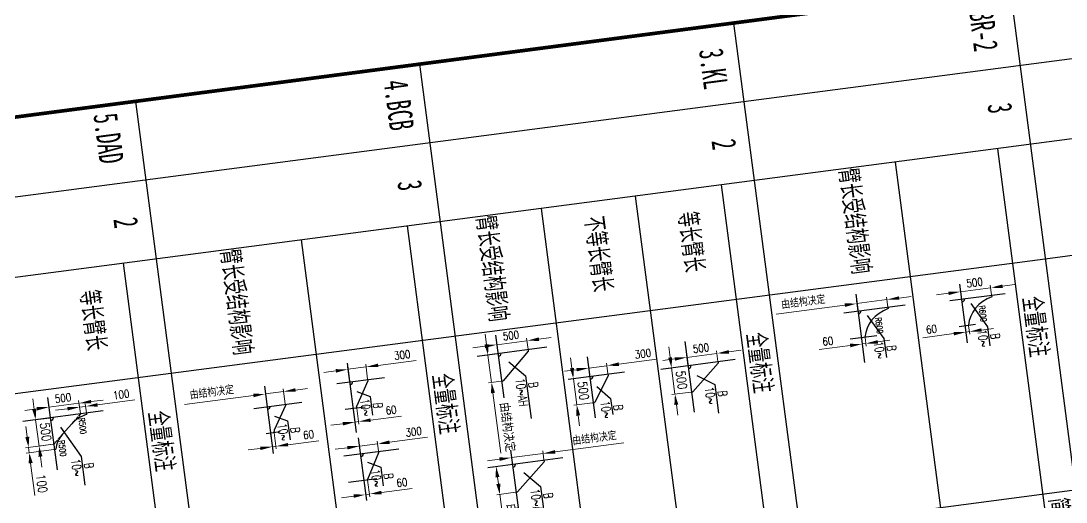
# Model space of a CAD drawing. Header units: millimetres. Extents: x -14906165 to 53546503, y 133836 to 58622790.
# Drawn here: x 42518618 to 43782703, y 32573235 to 33155382 of the extents above; entities that cross this region are included whole.
import ezdxf

# ---------------------------------------------------------------- set-up
doc = ezdxf.new("R2010")
doc.units = ezdxf.units.MM
doc.header["$LTSCALE"] = 100
doc.header["$PDMODE"] = 98
doc.header["$PDSIZE"] = 20
doc.linetypes.add('JNRD_DBPointLine', pattern=[34, 24, -3, 0.5, -3, 0.5, -3])
doc.layers.add('200-CO3', color=7, linetype='Continuous')
doc.layers.add('Text', color=7, linetype='Continuous')
doc.styles.add('JNRD_E1', font='romans.shx', dxfattribs={"width": 0.8})
doc.styles.add('中文GB2312', font='', dxfattribs={"width": 0.7})
doc.styles.get('中文GB2312').set_extended_font_data('FangSong_GB2312')
doc.dimstyles.new('1-100', dxfattribs={"dimscale": 100, "dimtxt": 1.5, "dimasz": 2, "dimexe": 0.5, "dimexo": 0.1, "dimtad": 1, "dimdec": 0, "dimzin": 1, "dimdsep": 46, "dimtxsty": 'JNRD_E1', "dimcen": 2.5, "dimclrd": 1, "dimclre": 1, "dimclrt": 2, "dimadec": 0, "dimazin": 0, "dimtfac": 1, "dimtdec": 0, "dimtmove": 0, "dimatfit": 3, "dimfxl": 1, "dimtzin": 0, "dimlwd": 13, "dimlwe": 13, "dimarcsym": 0})

# ---------------------------------------------------------------- blocks, each defined once
blk = doc.blocks.new('*D724')
at = {"color": 1, "lineweight": 13}
for p, q in [((-417183, 643280), (-417183, 642967)), ((-416683, 643280), (-416683, 642967)), ((-417383, 643017), (-417583, 643017)), ((-417183, 643017), (-416683, 643017)), ((-416483, 643017), (-416283, 643017))]:
    blk.add_line(p, q, dxfattribs=at)
at = {"color": 1}
for points in [[(-417383, 642984), (-417383, 643050), (-417183, 643017)], [(-416483, 643050), (-416483, 642984), (-416683, 643017)]]:
    blk.add_solid(points, dxfattribs=at)
at = {"layer": 'Defpoints', "color": 0}
for p in [(-417183, 643290), (-416683, 643290), (-416683, 643017)]:
    blk.add_point(p, dxfattribs=at)
at = {"color": 2, "insert": (-416933, 643154), "char_height": 150, "attachment_point": 5, "style": 'JNRD_E1'}
blk.add_mtext('500', dxfattribs=at)
blk = doc.blocks.new('*D725')
at = {"color": 1, "lineweight": 13}
for p, q in [((-417343, 643990), (-417343, 644190)), ((-417193, 643790), (-417393, 643790)), ((-417343, 643290), (-417343, 643790)), ((-417193, 643290), (-417393, 643290)), ((-417343, 643090), (-417343, 642890))]:
    blk.add_line(p, q, dxfattribs=at)
at = {"color": 1}
for points in [[(-417377, 643990), (-417310, 643990), (-417343, 643790)], [(-417310, 643090), (-417377, 643090), (-417343, 643290)]]:
    blk.add_solid(points, dxfattribs=at)
at = {"layer": 'Defpoints', "color": 0}
for p in [(-417343, 643790), (-417183, 643790), (-417183, 643290)]:
    blk.add_point(p, dxfattribs=at)
at = {"color": 2, "insert": (-417481, 643540), "char_height": 150, "attachment_point": 5, "rotation": 90, "style": 'JNRD_E1'}
blk.add_mtext('500', dxfattribs=at)
blk = doc.blocks.new('*D726')
at = {"color": 1, "lineweight": 13}
for p, q in [((-417223, 641653), (-417223, 641340)), ((-416723, 641653), (-416723, 641340)), ((-417423, 641390), (-417623, 641390)), ((-417223, 641390), (-416723, 641390)), ((-416523, 641390), (-416323, 641390))]:
    blk.add_line(p, q, dxfattribs=at)
at = {"color": 1}
for points in [[(-417423, 641356), (-417423, 641423), (-417223, 641390)], [(-416523, 641423), (-416523, 641356), (-416723, 641390)]]:
    blk.add_solid(points, dxfattribs=at)
at = {"layer": 'Defpoints', "color": 0}
for p in [(-417223, 641663), (-416723, 641663), (-416723, 641390)]:
    blk.add_point(p, dxfattribs=at)
at = {"color": 2, "insert": (-416973, 641527), "char_height": 150, "attachment_point": 5, "style": 'JNRD_E1'}
blk.add_mtext('500', dxfattribs=at)
blk = doc.blocks.new('*D727')
at = {"color": 1, "lineweight": 13}
for p, q in [((-417383, 642163), (-417383, 642797)), ((-417233, 641963), (-417433, 641963)), ((-417383, 641663), (-417383, 641963)), ((-417233, 641663), (-417433, 641663)), ((-417383, 641463), (-417383, 641263))]:
    blk.add_line(p, q, dxfattribs=at)
at = {"color": 1}
for points in [[(-417417, 642163), (-417350, 642163), (-417383, 641963)], [(-417350, 641463), (-417417, 641463), (-417383, 641663)]]:
    blk.add_solid(points, dxfattribs=at)
at = {"layer": 'Defpoints', "color": 0}
for p in [(-417383, 641963), (-417223, 641963), (-417223, 641663)]:
    blk.add_point(p, dxfattribs=at)
at = {"color": 2, "insert": (-417521, 642580), "char_height": 150, "attachment_point": 5, "rotation": 90, "style": 'JNRD_E1'}
blk.add_mtext('300', dxfattribs=at)
blk = doc.blocks.new('*D728')
at = {"color": 1, "lineweight": 13}
for p, q in [((-417951, 638228), (-417951, 638862)), ((-417720, 638028), (-418001, 638028)), ((-417951, 637728), (-417951, 638028)), ((-417720, 637728), (-418001, 637728)), ((-417951, 637528), (-417951, 637328))]:
    blk.add_line(p, q, dxfattribs=at)
at = {"color": 1}
for points in [[(-417984, 638228), (-417918, 638228), (-417951, 638028)], [(-417918, 637528), (-417984, 637528), (-417951, 637728)]]:
    blk.add_solid(points, dxfattribs=at)
at = {"layer": 'Defpoints', "color": 0}
for p in [(-417951, 638028), (-417710, 638028), (-417710, 637728)]:
    blk.add_point(p, dxfattribs=at)
at = {"color": 2, "insert": (-418088, 638645), "char_height": 150, "attachment_point": 5, "rotation": 90, "style": 'JNRD_E1'}
blk.add_mtext('300', dxfattribs=at)
blk = doc.blocks.new('*D729')
at = {"color": 5, "lineweight": 13}
for p, q in [((-416945, 637988), (-416945, 638502)), ((-417200, 637788), (-416895, 637788)), ((-417200, 637728), (-416895, 637728)), ((-416945, 637728), (-416945, 637788)), ((-416945, 637528), (-416945, 637328))]:
    blk.add_line(p, q, dxfattribs=at)
at = {"color": 5}
for points in [[(-416978, 637988), (-416911, 637988), (-416945, 637788)], [(-416911, 637528), (-416978, 637528), (-416945, 637728)]]:
    blk.add_solid(points, dxfattribs=at)
at = {"layer": 'Defpoints', "color": 0}
for p in [(-417210, 637788), (-417210, 637728), (-416945, 637788)]:
    blk.add_point(p, dxfattribs=at)
at = {"color": 5, "insert": (-417082, 638345), "char_height": 150, "attachment_point": 5, "rotation": 90, "style": 'JNRD_E1'}
blk.add_mtext('60', dxfattribs=at)
blk = doc.blocks.new('*D730')
at = {"color": 1, "lineweight": 13}
for p, q in [((-416484, 638250), (-416484, 638884)), ((-416348, 638050), (-416534, 638050)), ((-416484, 637750), (-416484, 638050)), ((-416348, 637750), (-416534, 637750)), ((-416484, 637550), (-416484, 637350))]:
    blk.add_line(p, q, dxfattribs=at)
at = {"color": 1}
for points in [[(-416517, 638250), (-416451, 638250), (-416484, 638050)], [(-416451, 637550), (-416517, 637550), (-416484, 637750)]]:
    blk.add_solid(points, dxfattribs=at)
at = {"layer": 'Defpoints', "color": 0}
for p in [(-416484, 638050), (-416338, 638050), (-416338, 637750)]:
    blk.add_point(p, dxfattribs=at)
at = {"color": 2, "insert": (-416621, 638667), "char_height": 150, "attachment_point": 5, "rotation": 90, "style": 'JNRD_E1'}
blk.add_mtext('300', dxfattribs=at)
blk = doc.blocks.new('*D731')
at = {"color": 5, "lineweight": 13}
for p, q in [((-415562, 638010), (-415562, 638524)), ((-415843, 637750), (-415512, 637750)), ((-415828, 637810), (-415512, 637810)), ((-415562, 637750), (-415562, 637810)), ((-415562, 637550), (-415562, 637350))]:
    blk.add_line(p, q, dxfattribs=at)
at = {"color": 5}
for points in [[(-415595, 638010), (-415529, 638010), (-415562, 637810)], [(-415529, 637550), (-415595, 637550), (-415562, 637750)]]:
    blk.add_solid(points, dxfattribs=at)
at = {"layer": 'Defpoints', "color": 0}
for p in [(-415853, 637750), (-415838, 637810), (-415562, 637810)]:
    blk.add_point(p, dxfattribs=at)
at = {"color": 5, "insert": (-415700, 638367), "char_height": 150, "attachment_point": 5, "rotation": 90, "style": 'JNRD_E1'}
blk.add_mtext('60', dxfattribs=at)
blk = doc.blocks.new('*D736')
at = {"color": 1, "lineweight": 13}
for p, q in [((-418047, 640913), (-418047, 641113)), ((-417885, 640713), (-418097, 640713)), ((-418047, 640713), (-418047, 640213)), ((-418215, 640213), (-417997, 640213)), ((-418047, 640013), (-418047, 639813))]:
    blk.add_line(p, q, dxfattribs=at)
at = {"color": 1}
for points in [[(-418081, 640913), (-418014, 640913), (-418047, 640713)], [(-418014, 640013), (-418081, 640013), (-418047, 640213)]]:
    blk.add_solid(points, dxfattribs=at)
at = {"layer": 'Defpoints', "color": 0}
for p in [(-417875, 640713), (-418225, 640213), (-418047, 640213)]:
    blk.add_point(p, dxfattribs=at)
at = {"color": 2, "insert": (-418185, 640463), "char_height": 150, "attachment_point": 5, "rotation": 90, "style": 'JNRD_E1'}
blk.add_mtext('500', dxfattribs=at)
blk = doc.blocks.new('*D741')
at = {"color": 11, "lineweight": 13}
for p, q in [((-417875, 640203), (-417875, 639996)), ((-417352, 640203), (-417352, 639996)), ((-418075, 640046), (-418275, 640046)), ((-417875, 640046), (-417352, 640046)), ((-417152, 640046), (-416008, 640046))]:
    blk.add_line(p, q, dxfattribs=at)
at = {"color": 11}
for points in [[(-418075, 640012), (-418075, 640079), (-417875, 640046)], [(-417152, 640079), (-417152, 640012), (-417352, 640046)]]:
    blk.add_solid(points, dxfattribs=at)
at = {"layer": 'Defpoints', "color": 0}
for p in [(-417875, 640213), (-417352, 640213), (-417352, 640046)]:
    blk.add_point(p, dxfattribs=at)
at = {"color": 11, "insert": (-416480, 640207), "char_height": 150, "attachment_point": 5, "style": 'JNRD_E1'}
blk.add_mtext('由结构决定', dxfattribs=at)
blk = doc.blocks.new('*D749')
at = {"color": 11, "lineweight": 13}
for p, q in [((-415765, 640201), (-415765, 639890)), ((-415238, 640201), (-415238, 639890)), ((-415565, 639940), (-415438, 639940)), ((-415238, 639940), (-414094, 639940))]:
    blk.add_line(p, q, dxfattribs=at)
at = {"color": 11}
for points in [[(-415565, 639973), (-415565, 639906), (-415765, 639940)], [(-415438, 639906), (-415438, 639973), (-415238, 639940)]]:
    blk.add_solid(points, dxfattribs=at)
at = {"layer": 'Defpoints', "color": 0}
for p in [(-415765, 640211), (-415238, 640211), (-415238, 639940)]:
    blk.add_point(p, dxfattribs=at)
at = {"color": 11, "insert": (-414566, 640101), "char_height": 150, "attachment_point": 5, "style": 'JNRD_E1'}
blk.add_mtext('由结构决定', dxfattribs=at)
blk = doc.blocks.new('*D750')
at = {"color": 11, "lineweight": 13}
for p, q in [((-415896, 640935), (-415896, 642079)), ((-415775, 640735), (-415946, 640735)), ((-415896, 640211), (-415896, 640735)), ((-415775, 640211), (-415946, 640211)), ((-415896, 640011), (-415896, 639811))]:
    blk.add_line(p, q, dxfattribs=at)
at = {"color": 11}
for points in [[(-415930, 640935), (-415863, 640935), (-415896, 640735)], [(-415863, 640011), (-415930, 640011), (-415896, 640211)]]:
    blk.add_solid(points, dxfattribs=at)
at = {"layer": 'Defpoints', "color": 0}
for p in [(-415896, 640735), (-415765, 640735), (-415765, 640211)]:
    blk.add_point(p, dxfattribs=at)
at = {"color": 11, "insert": (-416058, 641607), "char_height": 150, "attachment_point": 5, "rotation": 90, "style": 'JNRD_E1'}
blk.add_mtext('由结构决定', dxfattribs=at)
blk = doc.blocks.new('*D666')
at = {"color": 1, "lineweight": 13}
for p, q in [((-417975, 633461), (-417975, 633661)), ((-417780, 633261), (-418025, 633261)), ((-417975, 632761), (-417975, 633261)), ((-417780, 632761), (-418025, 632761)), ((-417975, 632561), (-417975, 632361))]:
    blk.add_line(p, q, dxfattribs=at)
at = {"color": 1}
for points in [[(-418008, 633461), (-417942, 633461), (-417975, 633261)], [(-417942, 632561), (-418008, 632561), (-417975, 632761)]]:
    blk.add_solid(points, dxfattribs=at)
at = {"layer": 'Defpoints', "color": 0}
for p in [(-417975, 633261), (-417770, 633261), (-417770, 632761)]:
    blk.add_point(p, dxfattribs=at)
at = {"color": 2, "insert": (-418112, 633011), "char_height": 150, "attachment_point": 5, "rotation": 90, "style": 'JNRD_E1'}
blk.add_mtext('500', dxfattribs=at)
blk = doc.blocks.new('*D667')
at = {"color": 1, "lineweight": 13}
for p, q in [((-417770, 632751), (-417770, 632467)), ((-417270, 632751), (-417270, 632467)), ((-417970, 632517), (-418170, 632517)), ((-417770, 632517), (-417270, 632517)), ((-417070, 632517), (-416870, 632517))]:
    blk.add_line(p, q, dxfattribs=at)
at = {"color": 1}
for points in [[(-417970, 632484), (-417970, 632551), (-417770, 632517)], [(-417070, 632551), (-417070, 632484), (-417270, 632517)]]:
    blk.add_solid(points, dxfattribs=at)
at = {"layer": 'Defpoints', "color": 0}
for p in [(-417770, 632761), (-417270, 632761), (-417270, 632517)]:
    blk.add_point(p, dxfattribs=at)
at = {"color": 2, "insert": (-417520, 632655), "char_height": 150, "attachment_point": 5, "style": 'JNRD_E1'}
blk.add_mtext('500', dxfattribs=at)
blk = doc.blocks.new('*D668')
at = {"color": 1, "lineweight": 13}
for p, q in [((-417270, 632751), (-417270, 632293)), ((-417170, 632751), (-417170, 632293)), ((-417470, 632343), (-417670, 632343)), ((-417270, 632343), (-417170, 632343)), ((-416970, 632343), (-416354, 632343))]:
    blk.add_line(p, q, dxfattribs=at)
at = {"color": 1}
for points in [[(-417470, 632310), (-417470, 632377), (-417270, 632343)], [(-416970, 632377), (-416970, 632310), (-417170, 632343)]]:
    blk.add_solid(points, dxfattribs=at)
at = {"layer": 'Defpoints', "color": 0}
for p in [(-417270, 632761), (-417170, 632761), (-417170, 632343)]:
    blk.add_point(p, dxfattribs=at)
at = {"color": 2, "insert": (-416562, 632481), "char_height": 150, "attachment_point": 5, "style": 'JNRD_E1'}
blk.add_mtext('100', dxfattribs=at)
blk = doc.blocks.new('*D669')
at = {"color": 1, "lineweight": 13}
for p, q in [((-417900, 633561), (-417900, 634178)), ((-417780, 633361), (-417950, 633361)), ((-417780, 633261), (-417950, 633261)), ((-417900, 633261), (-417900, 633361)), ((-417900, 633061), (-417900, 632861))]:
    blk.add_line(p, q, dxfattribs=at)
at = {"color": 1}
for points in [[(-417933, 633561), (-417867, 633561), (-417900, 633361)], [(-417867, 633061), (-417933, 633061), (-417900, 633261)]]:
    blk.add_solid(points, dxfattribs=at)
at = {"layer": 'Defpoints', "color": 0}
for p in [(-417900, 633361), (-417770, 633361), (-417770, 633261)]:
    blk.add_point(p, dxfattribs=at)
at = {"color": 2, "insert": (-418037, 633970), "char_height": 150, "attachment_point": 5, "rotation": 90, "style": 'JNRD_E1'}
blk.add_mtext('100', dxfattribs=at)
blk = doc.blocks.new('*D672')
at = {"color": 1, "lineweight": 13}
for p, q in [((-417902, 648601), (-417902, 648801)), ((-417766, 648401), (-417952, 648401)), ((-417902, 647901), (-417902, 648401)), ((-417766, 647901), (-417952, 647901)), ((-417902, 647701), (-417902, 647501))]:
    blk.add_line(p, q, dxfattribs=at)
at = {"color": 1}
for points in [[(-417935, 648601), (-417868, 648601), (-417902, 648401)], [(-417868, 647701), (-417935, 647701), (-417902, 647901)]]:
    blk.add_solid(points, dxfattribs=at)
at = {"layer": 'Defpoints', "color": 0}
for p in [(-417902, 648401), (-417756, 648401), (-417756, 647901)]:
    blk.add_point(p, dxfattribs=at)
at = {"color": 2, "insert": (-418039, 648151), "char_height": 150, "attachment_point": 5, "rotation": 90, "style": 'JNRD_E1'}
blk.add_mtext('500', dxfattribs=at)
blk = doc.blocks.new('*D673')
at = {"color": 5, "lineweight": 13}
for p, q in [((-417133, 648161), (-417133, 648361)), ((-417246, 647961), (-417083, 647961)), ((-417246, 647901), (-417083, 647901)), ((-417133, 647961), (-417133, 647901)), ((-417133, 647701), (-417133, 647188))]:
    blk.add_line(p, q, dxfattribs=at)
at = {"color": 5}
for points in [[(-417166, 648161), (-417099, 648161), (-417133, 647961)], [(-417099, 647701), (-417166, 647701), (-417133, 647901)]]:
    blk.add_solid(points, dxfattribs=at)
at = {"layer": 'Defpoints', "color": 0}
for p in [(-417256, 647961), (-417256, 647901), (-417133, 647901)]:
    blk.add_point(p, dxfattribs=at)
at = {"color": 5, "insert": (-417270, 647345), "char_height": 150, "attachment_point": 5, "rotation": 90, "style": 'JNRD_E1'}
blk.add_mtext('60', dxfattribs=at)
blk = doc.blocks.new('*D686')
at = {"color": 11, "lineweight": 13}
for p, q in [((-417692, 636827), (-417692, 637027)), ((-417461, 636627), (-417742, 636627)), ((-417692, 636627), (-417692, 636327)), ((-417461, 636327), (-417742, 636327)), ((-417692, 636127), (-417692, 634983))]:
    blk.add_line(p, q, dxfattribs=at)
at = {"color": 11}
for points in [[(-417726, 636827), (-417659, 636827), (-417692, 636627)], [(-417659, 636127), (-417726, 636127), (-417692, 636327)]]:
    blk.add_solid(points, dxfattribs=at)
at = {"layer": 'Defpoints', "color": 0}
for p in [(-417451, 636627), (-417692, 636327), (-417451, 636327)]:
    blk.add_point(p, dxfattribs=at)
at = {"color": 11, "insert": (-417854, 635455), "char_height": 150, "attachment_point": 5, "rotation": 90, "style": 'JNRD_E1'}
blk.add_mtext('由结构决定', dxfattribs=at)
blk = doc.blocks.new('*D687')
at = {"color": 5, "lineweight": 13}
for p, q in [((-416686, 636587), (-416686, 637101)), ((-416941, 636387), (-416636, 636387)), ((-416941, 636327), (-416636, 636327)), ((-416686, 636327), (-416686, 636387)), ((-416686, 636127), (-416686, 635927))]:
    blk.add_line(p, q, dxfattribs=at)
at = {"color": 5}
for points in [[(-416720, 636587), (-416653, 636587), (-416686, 636387)], [(-416653, 636127), (-416720, 636127), (-416686, 636327)]]:
    blk.add_solid(points, dxfattribs=at)
at = {"layer": 'Defpoints', "color": 0}
for p in [(-416951, 636387), (-416951, 636327), (-416686, 636387)]:
    blk.add_point(p, dxfattribs=at)
at = {"color": 5, "insert": (-416824, 636944), "char_height": 150, "attachment_point": 5, "rotation": 90, "style": 'JNRD_E1'}
blk.add_mtext('60', dxfattribs=at)
blk = doc.blocks.new('*D690')
at = {"color": 11, "lineweight": 13}
for p, q in [((-417934, 646883), (-417934, 647083)), ((-417798, 646683), (-417984, 646683)), ((-417934, 646683), (-417934, 646183)), ((-417798, 646183), (-417984, 646183)), ((-417934, 645983), (-417934, 644839))]:
    blk.add_line(p, q, dxfattribs=at)
at = {"color": 11}
for points in [[(-417967, 646883), (-417900, 646883), (-417934, 646683)], [(-417900, 645983), (-417967, 645983), (-417934, 646183)]]:
    blk.add_solid(points, dxfattribs=at)
at = {"layer": 'Defpoints', "color": 0}
for p in [(-417788, 646683), (-417934, 646183), (-417788, 646183)]:
    blk.add_point(p, dxfattribs=at)
at = {"color": 11, "insert": (-418095, 645311), "char_height": 150, "attachment_point": 5, "rotation": 90, "style": 'JNRD_E1'}
blk.add_mtext('由结构决定', dxfattribs=at)
blk = doc.blocks.new('*D691')
at = {"color": 5, "lineweight": 13}
for p, q in [((-417165, 646443), (-417165, 646643)), ((-417278, 646243), (-417115, 646243)), ((-417278, 646183), (-417115, 646183)), ((-417165, 646243), (-417165, 646183)), ((-417165, 645983), (-417165, 645470))]:
    blk.add_line(p, q, dxfattribs=at)
at = {"color": 5}
for points in [[(-417198, 646443), (-417131, 646443), (-417165, 646243)], [(-417131, 645983), (-417198, 645983), (-417165, 646183)]]:
    blk.add_solid(points, dxfattribs=at)
at = {"layer": 'Defpoints', "color": 0}
for p in [(-417288, 646243), (-417288, 646183), (-417165, 646183)]:
    blk.add_point(p, dxfattribs=at)
at = {"color": 5, "insert": (-417302, 645627), "char_height": 150, "attachment_point": 5, "rotation": 90, "style": 'JNRD_E1'}
blk.add_mtext('60', dxfattribs=at)
blk = doc.blocks.new('绘图要素标准库V1.0 - 0416')
for p, q in [((-423488.7, 655502.9), (-423488.7, 626802.9)), ((-421988.7, 655502.9), (-421988.7, 626802.9)), ((-420488.7, 655502.9), (-420488.7, 626802.9)), ((-418311, 649356.2), (-418311, 654802.9)), ((-413910.7, 626835.6), (-413910.7, 654802.9)), ((-423488.7, 649356.2), (-405488.7, 649356.2)), ((-418311, 626802.9), (-418311, 649356.2)), ((-420488.7, 648809.6), (-405488.7, 648809.6)), ((-417755.7, 648626.4), (-417755.7, 647705.5)), ((-417755.7, 648401.3), (-417730.7, 648401.3)), ((-417255.7, 647803.4), (-417255.7, 648078.9)), ((-418046.4, 647901.3), (-416931, 647901.3)), ((-420488.7, 647113), (-405488.7, 647113)), ((-417787.7, 646967), (-417787.7, 645951.1)), ((-417787.7, 646683.3), (-417762.7, 646683.3)), ((-417287.7, 645995.2), (-417287.7, 646439.1)), ((-418113, 646183.3), (-416812.2, 646183.3)), ((-423488.7, 644768.6), (-405488.7, 644768.6)), ((-420488.7, 644222), (-405488.7, 644222)), ((-417182.8, 644073.6), (-417182.8, 642838.2)), ((-417182.8, 643790.2), (-417157.8, 643790.2)), ((-417157.8, 643790.2), (-416682.8, 643315.2)), ((-417647.4, 643290.2), (-416298.6, 643290.2)), ((-416682.8, 643290.2), (-416682.8, 643315.2)), ((-420488.7, 642791), (-405488.7, 642791)), ((-417222.8, 642237.4), (-417222.8, 641301.6)), ((-417222.8, 641962.9), (-417197.8, 641962.9)), ((-417197.8, 641962.9), (-416722.8, 641687.9)), ((-416722.8, 641662.9), (-416722.8, 641687.9)), ((-417596.5, 641662.9), (-416437.9, 641662.9)), ((-420488.7, 641227.3), (-405488.7, 641227.3)), ((-417875.5, 641021.6), (-417875.5, 639864.3)), ((-415765.3, 641048.1), (-415765.3, 639802.9)), ((-417875.5, 640713.3), (-417850.5, 640713.3)), ((-417850.5, 640713.3), (-417352, 640238.3)), ((-415765.3, 640734.7), (-415740.3, 640734.7)), ((-415740.3, 640734.7), (-415238.3, 640235.7)), ((-418225.2, 640213.3), (-417034.6, 640213.3)), ((-417352, 640213.3), (-417352, 640238.3)), ((-416039.9, 640210.7), (-414898.2, 640210.7)), ((-415238.3, 640210.7), (-415238.3, 640235.7)), ((-423488.7, 639550.1), (-405488.7, 639550.1)), ((-420488.7, 639003.4), (-405488.7, 639003.4)), ((-417709.6, 637516.8), (-417709.6, 638307.9)), ((-416337.9, 637475.5), (-416337.9, 638386)), ((-416337.9, 638050.2), (-416312.9, 638050.2)), ((-416312.9, 638050.2), (-415837.9, 637810.2)), ((-417709.6, 638028.1), (-417684.6, 638028.1)), ((-417684.6, 638028.1), (-417248.2, 637794)), ((-417209.6, 637597.7), (-417209.6, 637926.5)), ((-415837.9, 637493.3), (-415837.9, 637968.6)), ((-418066.5, 637728.1), (-416750.1, 637728.1)), ((-417209.6, 637788.1), (-417224.6, 637788.1)), ((-416645.3, 637750.2), (-415450.8, 637750.2)), ((-420488.7, 637238.3), (-405488.7, 637238.3)), ((-417451.1, 636104.9), (-417451.1, 636904.7)), ((-417451.1, 636627.2), (-417426.1, 636627.2)), ((-417426.1, 636627.2), (-416989.7, 636393.2)), ((-417838.5, 636327.2), (-416559.8, 636327.2)), ((-416951.1, 636387.2), (-416966.1, 636387.2)), ((-416951.1, 636253.9), (-416951.1, 636484.4)), ((-423488.7, 634829.6), (-405488.7, 634829.6)), ((-420488.7, 634282.9), (-405488.7, 634282.9)), ((-417770.4, 633361.3), (-417745.4, 633361.3)), ((-417607.2, 633098.1), (-417433.6, 632924.5)), ((-417170.4, 632761.3), (-417170.4, 632786.3))]:
    blk.add_line(p, q)
at = {"ltscale": 0.3}
for p, q in [((-417770.4, 633641.8), (-417770.4, 632306.5)), ((-418161.5, 632761.3), (-416780.2, 632761.3))]:
    blk.add_line(p, q, dxfattribs=at)
at = {"const_width": 60}
blk.add_lwpolyline([(-423488.7, 655502.9), (-405488.7, 655502.9), (-405488.7, 626802.9), (-423488.7, 626802.9)], close=True, dxfattribs=at)
for points in [[(-417653.7, 648044), (-417179.7, 648267), (-416817.5, 648267)], [(-417685.7, 646326), (-417211.7, 646549), (-416849.5, 646549)], [(-416977.8, 643414.5), (-416768.4, 643688.1), (-416218.2, 643688.1)], [(-417021.4, 641754.5), (-416761.5, 641956.4), (-416456.4, 641956.4)], [(-417698.5, 640374.3), (-417393.5, 640616.5), (-416578.4, 640616.5)], [(-415590.3, 640380.7), (-415285.3, 640622.9), (-414470.2, 640622.9)], [(-416162.1, 637849.5), (-416039.7, 638053.7), (-415682.2, 638053.7)], [(-417512.3, 637827.3), (-417389.8, 638031.6), (-417032.3, 638031.6)], [(-417253.8, 636426.5), (-417131.3, 636630.8), (-416773.8, 636630.8)], [(-417574.4, 632907.2), (-416973.5, 633181.2), (-416425.2, 633181.2)]]:
    blk.add_lwpolyline(points)
for centre, radius, start, end in [((-417149.9, 648551.9), 600, 194.53666, 259.84448), ((-417755.7, 647901.3), 50, 0, 90), ((-417181.9, 646833.9), 600, 194.53666, 259.84448), ((-417787.7, 646183.3), 50, 0, 90), ((-417182.8, 643290.2), 50, 0, 90), ((-417222.8, 641662.9), 50, 0, 90), ((-417875.5, 640213.3), 50, 0, 90), ((-415765.3, 640210.7), 50, 0, 90), ((-417709.6, 637728.1), 50, 0, 90), ((-417224.6, 637838.1), 50, 241.7914, 270), ((-416337.9, 637750.2), 50, 0, 90), ((-417451.1, 636327.2), 50, 0, 90), ((-416966.1, 636437.2), 50, 241.7914, 270), ((-417253.6, 633451.6), 500, 190.40877, 225), ((-417080, 633278.1), 500, 225, 259.59123), ((-417770.4, 632761.3), 50, 0, 90)]:
    blk.add_arc(centre, radius, start, end)
at = {"layer": '200-CO3', "color": 251, "linetype": 'JNRD_DBPointLine', "ltscale": 0.02}
for p, q in [((-417770.4, 633261.3), (-417607.2, 633098.1)), ((-417433.6, 632924.5), (-417270.4, 632761.3))]:
    blk.add_line(p, q, dxfattribs=at)
at = {"style": '中文GB2312', "width": 0.7}
for s, height, p in [('全量标注', 300, (-417638.7, 648913.4)), ('简化标注', 300, (-413803.2, 648913.4)), ('3', 400, (-421336.8, 648743.1)), ('2.BR-2', 400, (-423488.7, 648639.8)), ('臂长受结构影响', 300, (-420488.7, 646185.7)), ('全量标注', 300, (-417638.7, 644325.8)), ('3.KL', 400, (-423062.8, 644145)), ('2', 400, (-421336.8, 644155.5)), ('等长臂长', 300, (-420068.2, 643466.5)), ('不等长臂长', 300, (-420212.1, 641926.6)), ('臂长受结构影响', 300, (-420488.7, 640160.1)), ('全量标注', 300, (-417638.7, 639107.3)), ('4.BCB', 400, (-423248.8, 638926.4)), ('3', 400, (-421336.8, 638937)), ('臂长受结构影响', 300, (-420488.7, 635910.9)), ('2', 400, (-421336.8, 634216.5)), ('全量标注', 300, (-417638.7, 634386.8)), ('5.DAD', 400, (-423338.6, 634113.1)), ('等长臂长', 300, (-420068.2, 633527.5))]:
    blk.add_text(s, height=height, dxfattribs=at).set_placement(p)
at = {"layer": 'Text', "color": 0, "linetype": 'Continuous', "style": 'JNRD_E1', "width": 0.8}
for s, height, p in [('B', 150, (-417038.2, 648299.4)), ('R600', 100, (-417591.7, 648167)), ('10~', 150, (-417138.9, 648095.8)), ('B', 150, (-417070.2, 646581.4)), ('R600', 100, (-417623.7, 646449)), ('10~', 150, (-417170.9, 646377.8)), ('B', 150, (-416634.1, 643720.6)), ('10~', 150, (-416734.8, 643517)), ('B', 150, (-416627.2, 641988.9)), ('10~', 150, (-416727.9, 641785.3)), ('B', 150, (-415151, 640655.4)), ('B', 150, (-417259.2, 640649)), ('10~AH', 150, (-417359.9, 640445.3)), ('10~AH', 150, (-415251.8, 640451.8)), ('B', 150, (-415905.4, 638086.2)), ('B', 150, (-417255.5, 638064.1)), ('10~', 150, (-417356.3, 637860.5)), ('10~', 150, (-416006.2, 637882.6)), ('B', 150, (-416997, 636663.2)), ('10~', 150, (-417097.8, 636459.6)), ('R500', 100, (-417696.3, 633219.2)), ('B', 150, (-416839.2, 633213.7)), ('10~', 150, (-416940, 633010)), ('R500', 100, (-417326.3, 632842.9))]:
    blk.add_text(s, height=height, dxfattribs=at).set_placement(p)
for base, p1, p2, picture, middle in [((-417901.6, 648401.3), (-417755.7, 647901.3), (-417755.7, 648401.3), '*D672', (-418039.1, 648151.3)), ((-417343.3, 643790.2), (-417182.8, 643290.2), (-417182.8, 643790.2), '*D725', (-417480.8, 643540.2)), ((-417383.3, 641962.9), (-417222.8, 641662.9), (-417222.8, 641962.9), '*D727', (-417520.8, 642579.7)), ((-418047.5, 640213.3), (-417875.5, 640713.3), (-418225.2, 640213.3), '*D736', (-418185, 640463.3)), ((-417950.8, 638028.1), (-417709.6, 637728.1), (-417709.6, 638028.1), '*D728', (-418088.3, 638644.9)), ((-416483.9, 638050.2), (-416337.9, 637750.2), (-416337.9, 638050.2), '*D730', (-416621.4, 638667)), ((-417899.9, 633361.3), (-417770.4, 633261.3), (-417770.4, 633361.3), '*D669', (-418037.4, 633969.5)), ((-417974.9, 633261.3), (-417770.4, 632761.3), (-417770.4, 633261.3), '*D666', (-418112.4, 633011.3))]:
    dim = blk.add_linear_dim(base=base, p1=p1, p2=p2, angle=90, dimstyle='1-100')
    dim.commit()
    dim.dimension.update_dxf_attribs({"geometry": picture, "text_midpoint": middle})
for base, p1, p2, picture, middle in [((-417132.7, 647901.3), (-417255.7, 647961.3), (-417255.7, 647901.3), '*D673', (-417270.2, 647344.6)), ((-417164.7, 646183.3), (-417287.7, 646243.3), (-417287.7, 646183.3), '*D691', (-417302.2, 645626.6)), ((-416944.7, 637788.1), (-417209.6, 637728.1), (-417209.6, 637788.1), '*D729', (-417082.2, 638344.9)), ((-415562.1, 637810.2), (-415852.9, 637750.2), (-415837.9, 637810.2), '*D731', (-415699.6, 638367)), ((-416686.2, 636387.2), (-416951.1, 636327.2), (-416951.1, 636387.2), '*D687', (-416823.7, 636944))]:
    dim = blk.add_linear_dim(base=base, p1=p1, p2=p2, angle=90, dimstyle='1-100', override={"dimclrd": 5, "dimclre": 5, "dimclrt": 5})
    dim.commit()
    dim.dimension.update_dxf_attribs({"geometry": picture, "text_midpoint": middle})
for base, p1, p2, picture, middle in [((-417933.6, 646183.3), (-417787.7, 646683.3), (-417787.7, 646183.3), '*D690', (-418095, 645311.2)), ((-415896.3, 640734.7), (-415765.3, 640210.7), (-415765.3, 640734.7), '*D750', (-416057.7, 641606.8)), ((-417692.3, 636327.2), (-417451.1, 636627.2), (-417451.1, 636327.2), '*D686', (-417853.7, 635455.1))]:
    dim = blk.add_linear_dim(base=base, p1=p1, p2=p2, angle=90, text='由结构决定', dimstyle='1-100', override={"dimclrd": 11, "dimclre": 11, "dimclrt": 11})
    dim.commit()
    dim.dimension.update_dxf_attribs({"geometry": picture, "text_midpoint": middle})
for base, p1, p2, picture, middle in [((-416682.8, 643016.8), (-417182.8, 643290.2), (-416682.8, 643290.2), '*D724', (-416932.8, 643154.3)), ((-416722.8, 641389.6), (-417222.8, 641662.9), (-416722.8, 641662.9), '*D726', (-416972.8, 641527.1)), ((-417270.4, 632517.3), (-417770.4, 632761.3), (-417270.4, 632761.3), '*D667', (-417520.4, 632654.8)), ((-417170.4, 632343.2), (-417270.4, 632761.3), (-417170.4, 632761.3), '*D668', (-416562.2, 632480.7))]:
    dim = blk.add_linear_dim(base=base, p1=p1, p2=p2, dimstyle='1-100')
    dim.commit()
    dim.dimension.update_dxf_attribs({"geometry": picture, "text_midpoint": middle})
for base, p1, p2, picture, middle in [((-417352, 640045.8), (-417875.5, 640213.3), (-417352, 640213.3), '*D741', (-416479.8, 640207.2)), ((-415238.3, 639939.7), (-415765.3, 640210.7), (-415238.3, 640210.7), '*D749', (-414566.2, 640101.1))]:
    dim = blk.add_linear_dim(base=base, p1=p1, p2=p2, text='由结构决定', dimstyle='1-100', override={"dimclrd": 11, "dimclre": 11, "dimclrt": 11})
    dim.commit()
    dim.dimension.update_dxf_attribs({"geometry": picture, "text_midpoint": middle})

msp = doc.modelspace()

# ---------------------------------------------------------------- block references
at = {"lineweight": 5, "xscale": 64.06802830554443, "yscale": 73.4024339265743, "zscale": 64.06802830554443, "rotation": 277.4624694947158}
msp.add_blockref('绘图要素标准库V1.0 - 0416', (-22373, 103764), dxfattribs=at)

doc.saveas('drawing.dxf')
